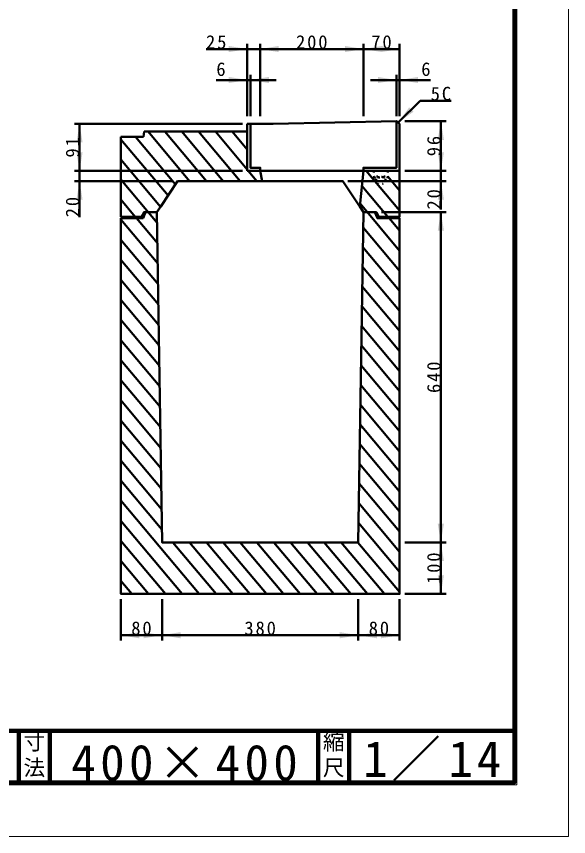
# Model space of a CAD drawing. Units: millimetres, scale not verified. Extents: x -2102 to 2102, y -1485 to 1485.
# Drawn here: x 1033 to 2102, y -1485 to 104 of the extents above; entities that cross this region are included whole.
import ezdxf
from ezdxf.enums import TextEntityAlignment as Align

# ---------------------------------------------------------------- set-up
doc = ezdxf.new("R2010")
doc.units = ezdxf.units.MM
doc.header["$LTSCALE"] = 5
doc.linetypes.add('DOTTED', pattern=[1.75, 0.25, -1.5])
doc.layers.add('0-0_V-nasSTD', color=7, linetype='Continuous', lineweight=35)
doc.layers.add('0-1_0', color=7, linetype='Continuous', lineweight=50)
doc.styles.add('ＭＳ ゴシック', font='')
doc.styles.get('ＭＳ ゴシック').set_extended_font_data('MS Gothic')

msp = doc.modelspace()

# ---------------------------------------------------------------- linework, layer by layer
at = {"layer": '0-0_V-nasSTD', "lineweight": 50}
for p, q in [((1769.029, -98.756), (1770.029, -98.756)), ((1770.029, -98.756), (1775.029, -103.756)), ((1775.029, -194.756), (1775.029, -103.756)), ((1280.029, -118.756), (1279.029, -128.756)), ((1287.656, -118.756), (1368.21, -214.756)), ((1400.845, -214.756), (1320.291, -118.756)), ((1352.926, -118.756), (1433.48, -214.756)), ((1466.115, -214.756), (1385.562, -118.756)), ((1418.197, -118.756), (1480.029, -192.445)), ((1480.029, -153.552), (1450.832, -118.756)), ((1235.029, -128.756), (1279.029, -128.756)), ((1235.029, -133.824), (1326.394, -242.708)), ((1340.843, -221.035), (1263.412, -128.756)), ((1311.945, -264.382), (1235.029, -172.717)), ((1306.142, -194.756), (1305.029, -194.756)), ((1481.968, -194.756), (1498.75, -214.756)), ((1705.029, -194.756), (1697.859, -264)), ((1775.029, -271.76), (1710.415, -194.756)), ((1775.029, -232.867), (1752.029, -205.457)), ((1305.352, -295.417), (1235.029, -211.61)), ((1752.459, -283.756), (1702.036, -223.663)), ((1262.932, -283.756), (1235.029, -250.503)), ((1775.029, -349.546), (1698.451, -258.284)), ((1306.59, -374.679), (1235.029, -289.396)), ((1305.971, -335.048), (1265.449, -286.756)), ((1775.029, -310.653), (1754.977, -286.756)), ((1775.029, -388.44), (1704.565, -304.464)), ((1307.21, -414.31), (1235.029, -328.289)), ((1775.029, -427.333), (1703.968, -342.646)), ((1307.829, -453.942), (1235.029, -367.182)), ((1775.029, -466.226), (1703.372, -380.828)), ((1308.448, -493.573), (1235.029, -406.075)), ((1775.029, -505.119), (1702.775, -419.01)), ((1309.067, -533.204), (1235.029, -444.968)), ((1775.029, -544.012), (1702.179, -457.192)), ((1309.687, -572.835), (1235.029, -483.861)), ((1775.029, -582.905), (1701.582, -495.374)), ((1310.306, -612.466), (1235.029, -522.755)), ((1775.029, -621.798), (1700.985, -533.556)), ((1310.925, -652.097), (1235.029, -561.648)), ((1775.029, -660.691), (1700.389, -571.738)), ((1311.544, -691.728), (1235.029, -600.541)), ((1775.029, -699.584), (1699.792, -609.92)), ((1312.164, -731.359), (1235.029, -639.434)), ((1775.029, -738.477), (1699.196, -648.103)), ((1312.783, -770.99), (1235.029, -678.327)), ((1775.029, -777.37), (1698.599, -686.285)), ((1313.402, -810.621), (1235.029, -717.22)), ((1775.029, -816.264), (1698.002, -724.467)), ((1314.021, -850.252), (1235.029, -756.113)), ((1775.029, -855.157), (1697.406, -762.649)), ((1314.641, -889.883), (1235.029, -795.006)), ((1775.029, -894.05), (1696.809, -800.831)), ((1386.786, -1014.756), (1235.029, -833.899)), ((1775.029, -932.943), (1696.213, -839.013)), ((1354.15, -1014.756), (1235.029, -872.792)), ((1775.029, -971.836), (1695.616, -877.195)), ((1321.515, -1014.756), (1235.029, -911.685)), ((1419.421, -1014.756), (1335.511, -914.756)), ((1452.056, -1014.756), (1368.146, -914.756)), ((1484.691, -1014.756), (1400.781, -914.756)), ((1517.326, -1014.756), (1433.416, -914.756)), ((1549.962, -1014.756), (1466.052, -914.756)), ((1582.597, -1014.756), (1498.687, -914.756)), ((1615.232, -1014.756), (1531.322, -914.756)), ((1647.867, -1014.756), (1563.957, -914.756)), ((1680.502, -1014.756), (1596.592, -914.756)), ((1713.137, -1014.756), (1629.228, -914.756)), ((1745.773, -1014.756), (1661.863, -914.756)), ((1775.029, -1010.729), (1694.498, -914.756)), ((1288.88, -1014.756), (1235.029, -950.579)), ((1256.245, -1014.756), (1235.029, -989.472))]:
    msp.add_line(p, q, dxfattribs=at)
at = {"layer": '0-0_V-nasSTD', "linetype": 'DOTTED', "lineweight": 50}
for p, q in [((1725.029, -206.756), (1725.029, -194.756)), ((1725.029, -194.756), (1752.029, -194.756)), ((1731.529, -205.756), (1731.529, -194.756)), ((1745.529, -205.756), (1745.529, -194.756)), ((1752.029, -206.756), (1752.029, -194.756)), ((1725.029, -206.756), (1752.029, -206.756)), ((1727.029, -207.756), (1726.829, -206.756)), ((1727.029, -207.756), (1750.029, -207.756)), ((1729.529, -211.756), (1729.529, -207.756)), ((1747.529, -211.756), (1747.529, -207.756)), ((1750.029, -207.756), (1750.229, -206.756))]:
    msp.add_line(p, q, dxfattribs=at)
at = {"layer": '0-0_V-nasSTD', "lineweight": 100}
for p, q in [((1037.5, -1280), (1037.5, -1380)), ((1097.5, -1280), (1097.5, -1380)), ((1617.5, -1280), (1617.5, -1380)), ((1677.5, -1280), (1677.5, -1380))]:
    msp.add_line(p, q, dxfattribs=at)
at = {"layer": '0-0_V-nasSTD', "lineweight": 18}
for points in [[(-2102.5, -1485), (-2102.5, 1485), (2102.5, 1485), (2102.5, -1485)], [(-2002.5, -1385), (-2002.5, 1385), (2002.5, 1385), (2002.5, -1385)]]:
    msp.add_lwpolyline(points, close=True, dxfattribs=at)
at = {"layer": '0-0_V-nasSTD', "lineweight": 100}
msp.add_lwpolyline([(-1997.5, 1380), (-1997.5, -1380), (1997.5, -1380), (1997.5, 1380)], close=True, dxfattribs=at)
at = {"layer": '0-0_V-nasSTD', "lineweight": 50}
for points in [[(1235.029, -128.756), (1235.029, -283.756), (1275.029, -283.756), (1280.029, -274.756), (1283.029, -274.756), (1278.029, -286.756), (1235.029, -286.756), (1235.029, -1014.756), (1775.029, -1014.756), (1775.029, -286.756), (1732.029, -286.756), (1727.029, -274.756), (1730.029, -274.756), (1735.029, -283.756), (1775.029, -283.756), (1775.029, -194.756)], [(1697.859, -264), (1705.029, -274.756), (1695.029, -914.756), (1315.029, -914.756), (1305.029, -274.756), (1312.2, -264)]]:
    msp.add_lwpolyline(points, dxfattribs=at)
at = {"layer": '0-0_V-nasSTD', "linetype": 'DOTTED', "lineweight": 50}
for centre, radius, start, end in [((1724.529, -181.756), 25, 271.14576, 286.2602), ((1738.529, -181.756), 25, 253.7398, 286.2602), ((1752.529, -181.756), 25, 253.7398, 268.85424), ((1738.529, -211.756), 9, 180, 0)]:
    msp.add_arc(centre, radius, start, end, dxfattribs=at)
at = {"layer": '0-0_V-nasSTD'}
for points in [[(1444.029, 35.244), (1444.029, 47.244), (1480.029, 41.244)], [(1505.029, 41.244), (1541.029, 35.244), (1541.029, 47.244)], [(1669.029, 35.244), (1669.029, 47.244), (1705.029, 41.244)], [(1705.029, 41.244), (1741.029, 35.244), (1741.029, 47.244)], [(1739.029, 35.244), (1739.029, 47.244), (1775.029, 41.244)], [(1444.029, -24.756), (1444.029, -12.756), (1480.029, -18.756)], [(1486.029, -18.756), (1522.029, -24.756), (1522.029, -12.756)], [(1733.029, -24.756), (1733.029, -12.756), (1769.029, -18.756)], [(1775.029, -18.756), (1811.029, -24.756), (1811.029, -12.756)], [(1772.529, -101.256), (1793.742, -71.557), (1802.228, -80.042)], [(1149.029, -139.756), (1155.029, -103.756), (1161.029, -139.756)], [(1849.029, -134.756), (1855.029, -98.756), (1861.029, -134.756)], [(1149.029, -158.756), (1155.029, -194.756), (1161.029, -158.756)], [(1849.029, -158.756), (1855.029, -194.756), (1861.029, -158.756)], [(1149.029, -250.756), (1155.029, -214.756), (1161.029, -250.756)], [(1849.029, -250.756), (1855.029, -214.756), (1861.029, -250.756)], [(1849.029, -310.756), (1855.029, -274.756), (1861.029, -310.756)], [(1849.029, -878.756), (1855.029, -914.756), (1861.029, -878.756)], [(1849.029, -950.756), (1855.029, -914.756), (1861.029, -950.756)], [(1849.029, -978.756), (1855.029, -1014.756), (1861.029, -978.756)], [(1235.029, -1094.756), (1271.029, -1100.756), (1271.029, -1088.756)], [(1279.029, -1100.756), (1279.029, -1088.756), (1315.029, -1094.756)], [(1315.029, -1094.756), (1351.029, -1100.756), (1351.029, -1088.756)], [(1659.029, -1100.756), (1659.029, -1088.756), (1695.029, -1094.756)], [(1695.029, -1094.756), (1731.029, -1100.756), (1731.029, -1088.756)], [(1739.029, -1100.756), (1739.029, -1088.756), (1775.029, -1094.756)]]:
    msp.add_solid(points, dxfattribs=at)
at = {"layer": '0-1_0'}
for p, q in [((1480.029, -88.756), (1480.029, 51.244)), ((1505.029, -88.756), (1505.029, 51.244)), ((1705.029, -88.756), (1705.029, 51.244)), ((1775.029, -88.756), (1775.029, 51.244)), ((1400.029, 41.244), (1480.029, 41.244)), ((1486.029, -88.756), (1486.029, -8.756)), ((1769.029, -88.756), (1769.029, -8.756)), ((1420.029, -18.756), (1480.029, -18.756)), ((1480.029, -18.756), (1486.029, -18.756)), ((1536.029, -18.756), (1486.029, -18.756)), ((1719.029, -18.756), (1769.029, -18.756)), ((1769.029, -18.756), (1775.029, -18.756)), ((1835.029, -18.756), (1775.029, -18.756)), ((1814.956, -58.829), (1772.529, -101.256)), ((1814.956, -58.829), (1874.956, -58.829)), ((1471.029, -103.756), (1145.029, -103.756)), ((1480.029, -103.756), (1480.029, -194.756)), ((1785.029, -98.756), (1865.029, -98.756)), ((1855.029, -194.756), (1855.029, -98.756)), ((1480.029, -118.756), (1280.029, -118.756)), ((1480.029, -194.756), (1480.029, -118.756)), ((1480.029, -194.756), (1480.029, -118.756)), ((1471.029, -194.756), (1145.029, -194.756)), ((1235.029, -194.756), (1305.029, -194.756)), ((1480.029, -194.756), (1505.029, -194.756)), ((1705.029, -194.756), (1505.029, -194.756)), ((1505.029, -194.756), (1508.929, -214.756)), ((1775.029, -194.756), (1705.029, -194.756)), ((1785.029, -194.756), (1865.029, -194.756)), ((1855.029, -214.756), (1855.029, -194.756)), ((1335.029, -214.756), (1145.029, -214.756)), ((1155.029, -284.756), (1155.029, -214.756)), ((1345.029, -214.756), (1305.029, -274.756)), ((1345.029, -214.756), (1312.2, -264)), ((1675.029, -214.756), (1865.029, -214.756)), ((1855.029, -269.756), (1855.029, -214.756)), ((1697.859, -264), (1705.029, -274.756)), ((1283.029, -274.756), (1278.029, -286.756)), ((1305.029, -274.756), (1283.029, -274.756)), ((1695.029, -914.756), (1705.029, -274.756)), ((1730.029, -274.756), (1705.029, -274.756)), ((1705.029, -274.756), (1727.029, -274.756)), ((1727.029, -274.756), (1732.029, -286.756)), ((1735.029, -283.756), (1730.029, -274.756)), ((1775.029, -283.756), (1735.029, -283.756)), ((1740.029, -274.756), (1865.029, -274.756)), ((1855.029, -914.756), (1855.029, -274.756)), ((1278.029, -286.756), (1235.029, -286.756)), ((1235.029, -1014.756), (1235.029, -286.756)), ((1732.029, -286.756), (1775.029, -286.756)), ((1775.029, -1014.756), (1775.029, -286.756)), ((1785.029, -914.756), (1865.029, -914.756)), ((1855.029, -1014.756), (1855.029, -914.756)), ((1235.029, -1014.756), (1775.029, -1014.756)), ((1785.029, -1014.756), (1865.029, -1014.756)), ((1235.029, -1024.756), (1235.029, -1104.756)), ((1315.029, -1024.756), (1315.029, -1104.756)), ((1695.029, -1024.756), (1695.029, -1104.756)), ((1775.029, -1024.756), (1775.029, -1104.756)), ((1695.029, -1094.756), (1775.029, -1094.756))]:
    msp.add_line(p, q, dxfattribs=at)
at = {"layer": '0-1_0', "lineweight": 100}
msp.add_line((-1997.5, -1280), (1997.5, -1280), dxfattribs=at)
at = {"layer": '0-1_0'}
for points in [[(1775.029, 41.244), (1705.029, 41.244), (1505.029, 41.244), (1480.029, 41.244)], [(1155.029, -214.756), (1155.029, -194.756), (1155.029, -103.756)], [(1480.029, -103.756), (1530.029, -103.756), (1769.029, -98.756)], [(1486.029, -103.756), (1486.029, -188.756), (1505.029, -188.756), (1505.029, -194.756)], [(1769.029, -98.756), (1769.029, -188.756), (1705.029, -188.756), (1705.029, -194.756)], [(1775.029, -103.756), (1775.029, -194.756), (1705.029, -194.756)], [(1345.029, -214.756), (1665.029, -214.756), (1705.029, -274.756)], [(1235.029, -283.756), (1275.029, -283.756), (1280.029, -274.756), (1305.029, -274.756)], [(1305.029, -274.756), (1315.029, -914.756), (1695.029, -914.756)], [(1235.029, -1094.756), (1315.029, -1094.756), (1695.029, -1094.756)]]:
    msp.add_lwpolyline(points, dxfattribs=at)

# ---------------------------------------------------------------- texts
at = {"layer": '0-0_V-nasSTD', "style": 'ＭＳ ゴシック'}
for s, height, p in [('6', 26.39, (1420.029, -18.756)), ('6', 26.39, (1817.029, -18.756)), ('寸', 30.79, (1046.482, -1326.001)), ('縮', 30.79, (1626.482, -1326.001)), ('法', 30.79, (1046.476, -1375.99)), ('尺', 30.79, (1626.476, -1375.99))]:
    msp.add_text(s, height=height, dxfattribs=at).set_placement(p, align=Align.BOTTOM_LEFT)
at = {"layer": '0-0_V-nasSTD', "attachment_point": 7, "style": 'ＭＳ ゴシック'}
for s, insert, char_height in [('\\T1.2;25', (1400.029, 41.244), 26.39), ('\\T1.2;200', (1574.429, 41.244), 26.39), ('\\T1.2;70', (1720.229, 41.244), 26.39), ('\\T1.2;5C', (1835.356, -58.829), 26.39), ('\\T1.2;80', (1255.229, -1094.756), 26.39), ('\\T1.2;380', (1474.429, -1094.756), 26.39), ('\\T1.2;80', (1715.229, -1094.756), 26.39), ('\\T1.16;1／14', (1704.533, -1377.418), 69.65), ('\\T1.18;400×400', (1139.081, -1377.492), 69.65)]:
    msp.add_mtext(s, dxfattribs=dict(at, insert=insert, char_height=char_height))
at = {"layer": '0-0_V-nasSTD', "char_height": 26.39, "attachment_point": 7, "rotation": 90, "style": 'ＭＳ ゴシック'}
for s, insert in [('\\T1.2;91', (1155.029, -169.056)), ('\\T1.2;96', (1855.029, -166.556)), ('\\T1.2;20', (1855.029, -269.756)), ('\\T1.2;20', (1155.029, -284.756)), ('\\T1.2;640', (1855.029, -625.356)), ('\\T1.2;100', (1855.029, -995.356))]:
    msp.add_mtext(s, dxfattribs=dict(at, insert=insert))

doc.saveas('drawing.dxf')
